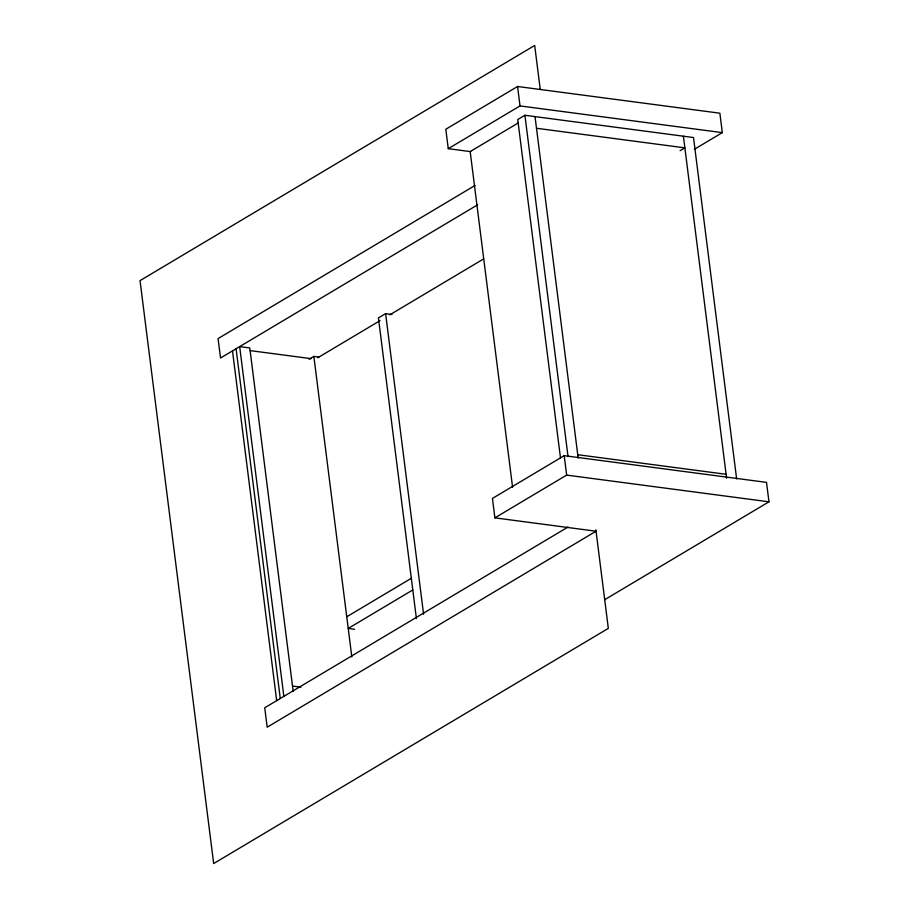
<?xml version="1.0" encoding="UTF-8"?>
<svg xmlns="http://www.w3.org/2000/svg" width="909" height="909" viewBox="0 0 909 909"><rect width="100%" height="100%" fill="white"/><g stroke="black" fill="none" stroke-linecap="round" stroke-linejoin="round"><path stroke-width="1.36" d="M694.317 149.326L722.325 132.634L719.871 113.205L517.562 86.491L445.808 129.248L448.262 148.678L470.737 151.644M448.262 148.678L520.016 105.921L722.325 132.634M736.631 478.861L693.51 137.532L524.913 115.273L517.744 119.545L560.501 458.068M518.016 123.067L470.18 151.576L512.585 487.281M475.1 185.425L218.08 338.58L220.535 358.01L477.555 204.855M309.071 359.26L313.855 356.408L318.911 357.078M391.927 314.48L385.609 313.65L378.428 317.923L416.402 618.518M317.764 357.76L379.962 320.695M389.722 314.878L483.633 258.917M680.08 150.701L684.863 147.86L536.503 128.26M604.576 599.781L768.969 501.813L766.514 482.384L564.194 455.67L492.439 498.427L494.894 517.857L596.054 531.22L267.178 727.2L264.724 707.77L568.023 527.027M494.894 517.857L566.648 475.1L768.969 501.813M346.749 616.779L411.322 578.294M412.8 589.952L348.215 628.437L354.544 629.278M249.986 350.59L311.151 358.657M577.738 454.705L726.109 474.293M292.493 686.045L300.856 687.147M683.398 136.202L726.598 478.179M540.207 89.093L534.685 45.45L140.031 280.631L213.672 863.55L608.326 628.369L595.872 529.811M535.026 116.602L578.147 457.931M524.913 115.273L568.034 456.602M517.562 86.491L520.016 105.921M564.194 455.67L566.648 475.1M385.609 313.65L423.583 614.245M313.855 356.408L351.828 657.002M293.152 691.226L249.782 347.954L239.669 346.613L283.858 696.362M236.079 348.749L280.267 698.51M232.499 350.885L276.677 700.646"/></g></svg>
